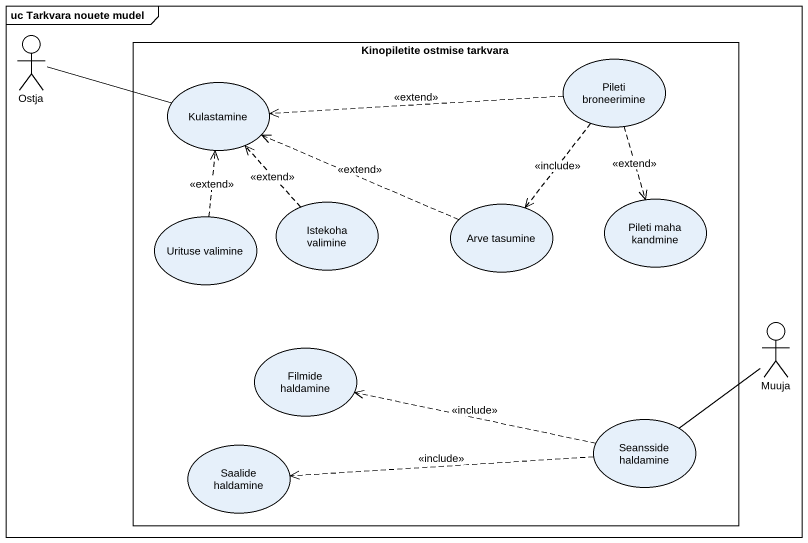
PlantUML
@startuml
mainframe uc Tarkvara nouete mudel
actor Ostja
rectangle "Kinopiletite ostmise tarkvara" as Kinopiletite_ostmise {
  usecase Kulastamine
  usecase "Pileti broneerimine" as Pileti_broneerimine
  usecase "Urituse valimine" as Urituse_valimine
  usecase "Istekoha valimine" as Istekoha_valimine
  usecase "Arve tasumine" as Arve_tasumine
  usecase "Pileti maha kandmine" as Pileti_maha_kandmine
  usecase "Filmide haldamine" as Filmide_haldamine
  usecase "Saalide haldamine" as Saalide_haldamine
  usecase "Seansside haldamine" as Seansside_haldamine
}
actor Muuja
Ostja -right- Kulastamine
Pileti_broneerimine .left.> Kulastamine : <<extend>>
Pileti_broneerimine ..> Arve_tasumine : <<include>>
Pileti_broneerimine ..> Pileti_maha_kandmine : <<extend>>
Urituse_valimine .up.> Kulastamine : <<extend>>
Istekoha_valimine .up.> Kulastamine : <<extend>>
Arve_tasumine .left.> Kulastamine : <<extend>>
Muuja -- Seansside_haldamine
Seansside_haldamine .left.> Filmide_haldamine : <<include>>
Seansside_haldamine .left.> Saalide_haldamine : <<include>>
@enduml
